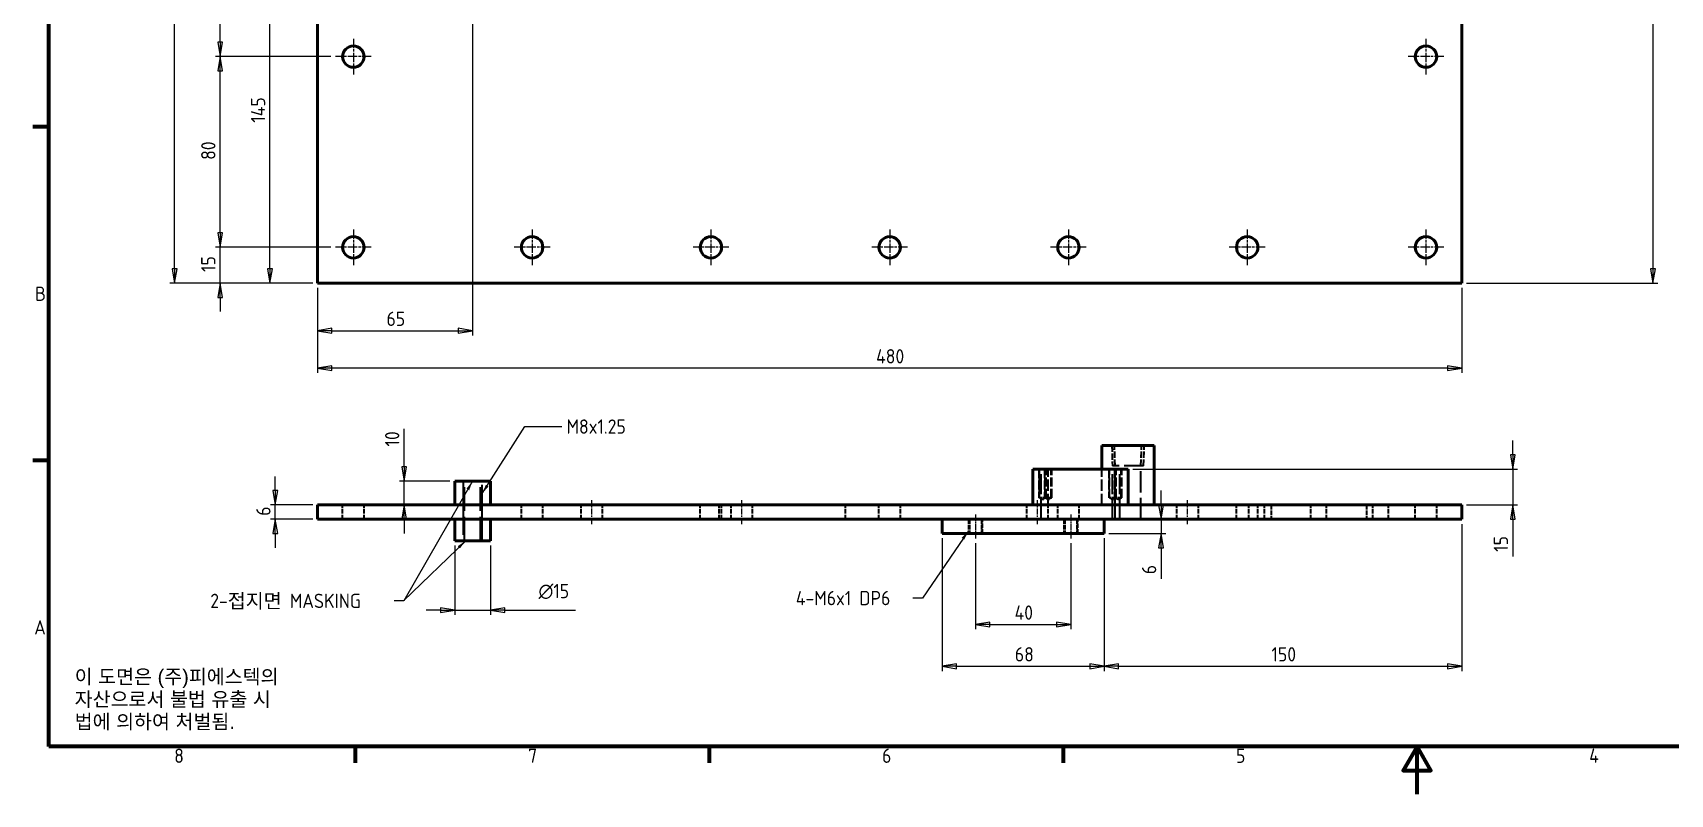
# Model space of a CAD drawing. Header units: millimetres. Extents: x 0 to 1188, y 0 to 840.
# Drawn here: x 13 to 700, y 0 to 319 of the extents above; entities that cross this region are included whole.
import ezdxf

# ---------------------------------------------------------------- set-up
doc = ezdxf.new("R2010")
doc.units = ezdxf.units.MM
doc.header["$LTSCALE"] = 2
doc.linetypes.add('CHAIN', pattern=[0.3543, 0.2362, -0.0295, 0.0591, -0.0295])
doc.linetypes.add('DASHED', pattern=[0.2067, 0.1654, -0.0413])
doc.layers.get('0').update_dxf_attribs({"lineweight": 25})
for name, color, linetype, lineweight in [('가려진 것(ISO)', 5, 'DASHED', 35), ('가시적인 것(ISO)', 7, 'Continuous', 50), ('경계(ISO)', 7, 'Continuous', 70), ('기호(ISO)', 7, 'Continuous', 25), ('중심 표식(ISO)', 1, 'Continuous', 25), ('중심선(ISO)', 1, 'Continuous', 25), ('치수(ISO)', 7, 'Continuous', 25)]:
    doc.layers.add(name, color=color, linetype=linetype, lineweight=lineweight)
doc.styles.add('ISO Proportional', font='arial.ttf')
doc.styles.add('ISO ProportionalPSTEK', font='isocp.shx')
doc.dimstyles.new('PSTEK', dxfattribs={"dimscale": 2, "dimtxt": 3, "dimasz": 3, "dimexe": 1, "dimexo": 1, "dimgap": 1, "dimtad": 1, "dimrnd": 1e-08, "dimdsep": 46, "dimtxsty": 'ISO ProportionalPSTEK', "dimblk": 'Filled-1', "dimcen": 0.09, "dimdle": 10, "dimclrd": 3, "dimclre": 3, "dimclrt": 1, "dimadec": 1, "dimazin": 2, "dimtfac": 1, "dimtmove": 0, "dimatfit": 3, "dimfxl": 0, "dimtolj": 1, "dimlwd": -1, "dimlwe": -1, "dimarcsym": 0})
doc.dimstyles.new('PSTEK$7', dxfattribs={"dimscale": 2, "dimtxt": 3, "dimasz": 2, "dimexe": 1, "dimexo": 1, "dimgap": 1, "dimtad": 1, "dimrnd": 1e-08, "dimdsep": 46, "dimtxsty": 'ISO ProportionalPSTEK', "dimblk": 'Filled-1', "dimcen": 0.09, "dimdle": 10, "dimclrd": 3, "dimclre": 3, "dimclrt": 1, "dimadec": 1, "dimazin": 2, "dimtfac": 1, "dimtmove": 0, "dimatfit": 3, "dimfxl": 0, "dimtolj": 1, "dimlwd": -1, "dimlwe": -1, "dimarcsym": 0})

# ---------------------------------------------------------------- blocks, each defined once
blk = doc.blocks.new('경계 Default Border')
at = {"layer": '경계(ISO)'}
for p, q in [((10, 140), (6.6, 140)), ((10, 70), (6.6, 70)), ((74.25, 10), (74.25, 6.6)), ((148.5, 10), (148.5, 6.6)), ((222.75, 10), (222.75, 6.6))]:
    blk.add_line(p, q, dxfattribs=at)
at = {"layer": '경계(ISO)', "flags": 128}
for points in [[(10, 10), (10, 410), (584, 410), (584, 10), (10, 10)], [(297, 0), (297, 10), (294.11, 5), (299.89, 5), (297, 10)]]:
    blk.add_lwpolyline(points, dxfattribs=at)
at = {"layer": '경계(ISO)', "color": 1, "char_height": 3, "attachment_point": 7, "style": 'ISO ProportionalPSTEK'}
for s, insert in [('B', (7.08, 103.47)), ('A', (6.91, 33.49)), ('8', (36.27, 6.57)), ('7', (110.52, 6.59)), ('6', (184.77, 6.57)), ('5', (259.02, 6.57)), ('4', (333.1, 6.6))]:
    blk.add_mtext(s, dxfattribs=dict(at, insert=insert))
blk = doc.blocks.new('Filled-1')
at = {"color": 0}
for p, q in [((0, 0), (-1, 0.17)), ((-1, 0.17), (-1, -0.17)), ((-1, 0), (0, 0)), ((-1, -0.17), (0, 0))]:
    blk.add_line(p, q, dxfattribs=at)
at = {"color": 0, "flags": 128}
blk.add_lwpolyline([(-1, -0.17), (0, 0), (-1, 0.17), (-1, -0.17)], dxfattribs=at)
at = {"color": 0}
blk.add_solid([(-1, -0.17), (0, 0), (-1, 0.17), (-1, -0.17)], dxfattribs=at)
blk = doc.blocks.new('*D29')
at = {"layer": 'Defpoints', "color": 0, "transparency": 16777216}
for p in [(486.57, 115.35), (612.72, 115.35), (462.72, 109.35)]:
    blk.add_point(p, dxfattribs=at)
at = {"layer": '치수(ISO)', "color": 3, "transparency": 16777216}
for p, q in [((486.57, 121.35), (486.57, 127.35)), ((486.57, 115.35), (486.57, 109.35)), ((464.72, 109.35), (488.57, 109.35)), ((486.57, 103.35), (486.57, 90.29))]:
    blk.add_line(p, q, dxfattribs=at)
at = {"layer": '치수(ISO)', "color": 3, "transparency": 16777216, "xscale": 6, "yscale": 6, "zscale": 6}
for p, rotation in [((486.57, 115.35), 270), ((486.57, 109.35), 90)]:
    blk.add_blockref('Filled-1', p, dxfattribs=dict(at, rotation=rotation))
at = {"layer": '치수(ISO)', "color": 1, "transparency": 16777216, "insert": (478.57, 92.29), "char_height": 6, "attachment_point": 1, "rotation": 90, "style": 'ISO ProportionalPSTEK'}
blk.add_mtext('\\A1;6', dxfattribs=at)
blk = doc.blocks.new('*D31')
at = {"layer": 'Defpoints', "color": 0, "transparency": 16777216}
for p in [(394.72, 109.35), (462.72, 109.35), (462.72, 53.69)]:
    blk.add_point(p, dxfattribs=at)
at = {"layer": '치수(ISO)', "color": 3, "transparency": 16777216}
for p, q in [((394.72, 107.35), (394.72, 51.69)), ((462.72, 107.35), (462.72, 51.69)), ((400.72, 53.69), (456.72, 53.69))]:
    blk.add_line(p, q, dxfattribs=at)
at = {"layer": '치수(ISO)', "color": 3, "transparency": 16777216, "xscale": 6, "yscale": 6, "zscale": 6, "rotation": 180}
blk.add_blockref('Filled-1', (394.72, 53.69), dxfattribs=at)
at = {"layer": '치수(ISO)', "color": 3, "transparency": 16777216, "xscale": 6, "yscale": 6, "zscale": 6}
blk.add_blockref('Filled-1', (462.72, 53.69), dxfattribs=at)
at = {"layer": '치수(ISO)', "color": 1, "transparency": 16777216, "insert": (425.24, 61.69), "char_height": 6, "attachment_point": 1, "style": 'ISO ProportionalPSTEK'}
blk.add_mtext('\\A1;68', dxfattribs=at)
blk = doc.blocks.new('*D32')
at = {"layer": 'Defpoints', "color": 0, "transparency": 16777216}
for p in [(408.72, 107.35), (448.72, 107.35), (448.72, 71.2)]:
    blk.add_point(p, dxfattribs=at)
at = {"layer": '치수(ISO)', "color": 3, "transparency": 16777216}
for p, q in [((408.72, 105.35), (408.72, 69.2)), ((448.72, 105.35), (448.72, 69.2)), ((414.72, 71.2), (442.72, 71.2))]:
    blk.add_line(p, q, dxfattribs=at)
at = {"layer": '치수(ISO)', "color": 3, "transparency": 16777216, "xscale": 6, "yscale": 6, "zscale": 6, "rotation": 180}
blk.add_blockref('Filled-1', (408.72, 71.2), dxfattribs=at)
at = {"layer": '치수(ISO)', "color": 3, "transparency": 16777216, "xscale": 6, "yscale": 6, "zscale": 6}
blk.add_blockref('Filled-1', (448.72, 71.2), dxfattribs=at)
at = {"layer": '치수(ISO)', "color": 1, "transparency": 16777216, "insert": (425.12, 79.2), "char_height": 6, "attachment_point": 1, "style": 'ISO ProportionalPSTEK'}
blk.add_mtext('\\A1;40', dxfattribs=at)
blk = doc.blocks.new('*D34')
at = {"layer": 'Defpoints', "color": 0, "transparency": 16777216}
for p in [(472.72, 136.35), (634.15, 136.35), (612.72, 121.35)]:
    blk.add_point(p, dxfattribs=at)
at = {"layer": '치수(ISO)', "color": 3, "transparency": 16777216}
for p, q in [((634.15, 142.35), (634.15, 148.35)), ((474.72, 136.35), (636.15, 136.35)), ((634.15, 136.35), (634.15, 121.35)), ((614.72, 121.35), (636.15, 121.35)), ((634.15, 115.35), (634.15, 99.7))]:
    blk.add_line(p, q, dxfattribs=at)
at = {"layer": '치수(ISO)', "color": 3, "transparency": 16777216, "xscale": 6, "yscale": 6, "zscale": 6}
for p, rotation in [((634.15, 136.35), 270), ((634.15, 121.35), 90)]:
    blk.add_blockref('Filled-1', p, dxfattribs=dict(at, rotation=rotation))
at = {"layer": '치수(ISO)', "color": 1, "transparency": 16777216, "insert": (626.15, 101.7), "char_height": 6, "attachment_point": 1, "rotation": 90, "style": 'ISO ProportionalPSTEK'}
blk.add_mtext('\\A1;15', dxfattribs=at)
blk = doc.blocks.new('*D37')
at = {"layer": 'Defpoints', "color": 0, "transparency": 16777216}
for p in [(612.72, 115.35), (462.72, 109.35), (612.72, 53.69)]:
    blk.add_point(p, dxfattribs=at)
at = {"layer": '치수(ISO)', "color": 3, "transparency": 16777216}
for p, q in [((612.72, 113.35), (612.72, 51.69)), ((462.72, 107.35), (462.72, 51.69)), ((468.72, 53.69), (606.72, 53.69))]:
    blk.add_line(p, q, dxfattribs=at)
at = {"layer": '치수(ISO)', "color": 3, "transparency": 16777216, "xscale": 6, "yscale": 6, "zscale": 6, "rotation": 180}
blk.add_blockref('Filled-1', (462.72, 53.69), dxfattribs=at)
at = {"layer": '치수(ISO)', "color": 3, "transparency": 16777216, "xscale": 6, "yscale": 6, "zscale": 6}
blk.add_blockref('Filled-1', (612.72, 53.69), dxfattribs=at)
at = {"layer": '치수(ISO)', "color": 1, "transparency": 16777216, "insert": (532.92, 61.69), "char_height": 6, "attachment_point": 1, "style": 'ISO ProportionalPSTEK'}
blk.add_mtext('\\A1;150', dxfattribs=at)
blk = doc.blocks.new('*D47')
at = {"layer": 'Defpoints', "color": 0, "transparency": 16777216}
for p in [(91.85, 229.43), (140.22, 229.43), (132.72, 214.43)]:
    blk.add_point(p, dxfattribs=at)
at = {"layer": '치수(ISO)', "color": 3, "transparency": 16777216}
for p, q in [((91.85, 235.43), (91.85, 241.43)), ((138.22, 229.43), (89.85, 229.43)), ((91.85, 214.43), (91.85, 229.43)), ((130.72, 214.43), (89.85, 214.43)), ((91.85, 208.43), (91.85, 202.43))]:
    blk.add_line(p, q, dxfattribs=at)
at = {"layer": '치수(ISO)', "color": 3, "transparency": 16777216, "xscale": 6, "yscale": 6, "zscale": 6}
for p, rotation in [((91.85, 229.43), 270), ((91.85, 214.43), 90)]:
    blk.add_blockref('Filled-1', p, dxfattribs=dict(at, rotation=rotation))
at = {"layer": '치수(ISO)', "color": 1, "transparency": 16777216, "insert": (83.85, 219.1), "char_height": 6, "attachment_point": 1, "rotation": 90, "style": 'ISO ProportionalPSTEK'}
blk.add_mtext('\\A1;15', dxfattribs=at)
blk = doc.blocks.new('*D50')
at = {"layer": 'Defpoints', "color": 0, "transparency": 16777216}
for p in [(132.72, 214.43), (612.72, 214.43), (132.72, 178.71)]:
    blk.add_point(p, dxfattribs=at)
at = {"layer": '치수(ISO)', "color": 3, "transparency": 16777216}
for p, q in [((132.72, 212.43), (132.72, 176.71)), ((612.72, 212.43), (612.72, 176.71)), ((606.72, 178.71), (138.72, 178.71))]:
    blk.add_line(p, q, dxfattribs=at)
at = {"layer": '치수(ISO)', "color": 3, "transparency": 16777216, "xscale": 6, "yscale": 6, "zscale": 6, "rotation": 180}
blk.add_blockref('Filled-1', (132.72, 178.71), dxfattribs=at)
at = {"layer": '치수(ISO)', "color": 3, "transparency": 16777216, "xscale": 6, "yscale": 6, "zscale": 6}
blk.add_blockref('Filled-1', (612.72, 178.71), dxfattribs=at)
at = {"layer": '치수(ISO)', "color": 1, "transparency": 16777216, "insert": (367.02, 186.71), "char_height": 6, "attachment_point": 1, "style": 'ISO ProportionalPSTEK'}
blk.add_mtext('\\A1;480', dxfattribs=at)
blk = doc.blocks.new('*D51')
at = {"layer": 'Defpoints', "color": 0, "transparency": 16777216}
for p in [(72.72, 724.43), (132.72, 724.43), (132.72, 214.43)]:
    blk.add_point(p, dxfattribs=at)
at = {"layer": '치수(ISO)', "color": 3, "transparency": 16777216}
for p, q in [((130.72, 724.43), (70.72, 724.43)), ((72.72, 220.43), (72.72, 718.43)), ((130.72, 214.43), (70.72, 214.43))]:
    blk.add_line(p, q, dxfattribs=at)
at = {"layer": '치수(ISO)', "color": 3, "transparency": 16777216, "xscale": 6, "yscale": 6, "zscale": 6}
for p, rotation in [((72.72, 724.43), 90), ((72.72, 214.43), 270)]:
    blk.add_blockref('Filled-1', p, dxfattribs=dict(at, rotation=rotation))
at = {"layer": '치수(ISO)', "color": 1, "transparency": 16777216, "insert": (64.72, 464.62), "char_height": 6, "attachment_point": 1, "rotation": 90, "style": 'ISO ProportionalPSTEK'}
blk.add_mtext('\\A1;510', dxfattribs=at)
blk = doc.blocks.new('*D58')
at = {"layer": 'Defpoints', "color": 0, "transparency": 16777216}
for p in [(114.97, 121.35), (132.72, 121.35), (132.72, 115.35)]:
    blk.add_point(p, dxfattribs=at)
at = {"layer": '치수(ISO)', "color": 3, "transparency": 16777216}
for p, q in [((114.97, 127.35), (114.97, 133.35)), ((130.72, 121.35), (112.97, 121.35)), ((114.97, 115.35), (114.97, 121.35)), ((130.72, 115.35), (112.97, 115.35)), ((114.97, 109.35), (114.97, 103.35))]:
    blk.add_line(p, q, dxfattribs=at)
at = {"layer": '치수(ISO)', "color": 3, "transparency": 16777216, "xscale": 6, "yscale": 6, "zscale": 6}
for p, rotation in [((114.97, 121.35), 270), ((114.97, 115.35), 90)]:
    blk.add_blockref('Filled-1', p, dxfattribs=dict(at, rotation=rotation))
at = {"layer": '치수(ISO)', "color": 1, "transparency": 16777216, "insert": (106.97, 116.82), "char_height": 6, "attachment_point": 1, "rotation": 90, "style": 'ISO ProportionalPSTEK'}
blk.add_mtext('\\A1;6', dxfattribs=at)
blk = doc.blocks.new('*D59')
at = {"layer": 'Defpoints', "color": 0, "transparency": 16777216}
for p in [(612.72, 724.43), (612.72, 214.43), (692.94, 214.43)]:
    blk.add_point(p, dxfattribs=at)
at = {"layer": '치수(ISO)', "color": 3, "transparency": 16777216}
for p, q in [((614.72, 724.43), (694.94, 724.43)), ((692.94, 718.43), (692.94, 220.43)), ((614.72, 214.43), (694.94, 214.43))]:
    blk.add_line(p, q, dxfattribs=at)
at = {"layer": '치수(ISO)', "color": 3, "transparency": 16777216, "xscale": 6, "yscale": 6, "zscale": 6}
for p, rotation in [((692.94, 724.43), 90), ((692.94, 214.43), 270)]:
    blk.add_blockref('Filled-1', p, dxfattribs=dict(at, rotation=rotation))
at = {"layer": '치수(ISO)', "color": 1, "transparency": 16777216, "insert": (684.94, 464.62), "char_height": 6, "attachment_point": 1, "rotation": 90, "style": 'ISO ProportionalPSTEK'}
blk.add_mtext('\\A1;510', dxfattribs=at)
blk = doc.blocks.new('*D75')
at = {"layer": 'Defpoints', "color": 0, "transparency": 16777216}
for p in [(169.01, 131.35), (190.22, 131.35), (190.22, 121.35)]:
    blk.add_point(p, dxfattribs=at)
at = {"layer": '치수(ISO)', "color": 3, "transparency": 16777216}
for p, q in [((169.01, 137.35), (169.01, 153.28)), ((188.22, 131.35), (167.01, 131.35)), ((169.01, 121.35), (169.01, 131.35)), ((188.22, 121.35), (167.01, 121.35)), ((169.01, 115.35), (169.01, 109.35))]:
    blk.add_line(p, q, dxfattribs=at)
at = {"layer": '치수(ISO)', "color": 3, "transparency": 16777216, "xscale": 6, "yscale": 6, "zscale": 6}
for p, rotation in [((169.01, 131.35), 270), ((169.01, 121.35), 90)]:
    blk.add_blockref('Filled-1', p, dxfattribs=dict(at, rotation=rotation))
at = {"layer": '치수(ISO)', "color": 1, "transparency": 16777216, "insert": (161.01, 145.88), "char_height": 6, "attachment_point": 1, "rotation": 90, "style": 'ISO ProportionalPSTEK'}
blk.add_mtext('\\A1;10', dxfattribs=at)
blk = doc.blocks.new('*D76')
at = {"layer": 'Defpoints', "color": 0, "transparency": 16777216}
for p in [(112.72, 359.43), (187.22, 359.43), (132.72, 214.43)]:
    blk.add_point(p, dxfattribs=at)
at = {"layer": '치수(ISO)', "color": 3, "transparency": 16777216}
for p, q in [((185.22, 359.43), (110.72, 359.43)), ((112.72, 220.43), (112.72, 353.43)), ((130.72, 214.43), (110.72, 214.43))]:
    blk.add_line(p, q, dxfattribs=at)
at = {"layer": '치수(ISO)', "color": 3, "transparency": 16777216, "xscale": 6, "yscale": 6, "zscale": 6}
for p, rotation in [((112.72, 359.43), 90), ((112.72, 214.43), 270)]:
    blk.add_blockref('Filled-1', p, dxfattribs=dict(at, rotation=rotation))
at = {"layer": '치수(ISO)', "color": 1, "transparency": 16777216, "insert": (104.72, 281.7), "char_height": 6, "attachment_point": 1, "rotation": 90, "style": 'ISO ProportionalPSTEK'}
blk.add_mtext('\\A1;145', dxfattribs=at)
blk = doc.blocks.new('*D77')
at = {"layer": 'Defpoints', "color": 0, "transparency": 16777216}
for p in [(197.72, 348.93), (132.72, 214.43), (197.72, 194.43)]:
    blk.add_point(p, dxfattribs=at)
at = {"layer": '치수(ISO)', "color": 3, "transparency": 16777216}
for p, q in [((197.72, 346.93), (197.72, 192.43)), ((132.72, 212.43), (132.72, 192.43)), ((138.72, 194.43), (191.72, 194.43))]:
    blk.add_line(p, q, dxfattribs=at)
at = {"layer": '치수(ISO)', "color": 3, "transparency": 16777216, "xscale": 6, "yscale": 6, "zscale": 6, "rotation": 180}
blk.add_blockref('Filled-1', (132.72, 194.43), dxfattribs=at)
at = {"layer": '치수(ISO)', "color": 3, "transparency": 16777216, "xscale": 6, "yscale": 6, "zscale": 6}
blk.add_blockref('Filled-1', (197.72, 194.43), dxfattribs=at)
at = {"layer": '치수(ISO)', "color": 1, "transparency": 16777216, "insert": (161.62, 202.43), "char_height": 6, "attachment_point": 1, "style": 'ISO ProportionalPSTEK'}
blk.add_mtext('\\A1;65', dxfattribs=at)
blk = doc.blocks.new('*D79')
at = {"layer": 'Defpoints', "color": 0, "transparency": 16777216}
for p in [(91.85, 309.43), (140.22, 309.43), (140.22, 229.43)]:
    blk.add_point(p, dxfattribs=at)
at = {"layer": '치수(ISO)', "color": 3, "transparency": 16777216}
for p, q in [((138.22, 309.43), (89.85, 309.43)), ((91.85, 235.43), (91.85, 303.43)), ((138.22, 229.43), (89.85, 229.43))]:
    blk.add_line(p, q, dxfattribs=at)
at = {"layer": '치수(ISO)', "color": 3, "transparency": 16777216, "xscale": 6, "yscale": 6, "zscale": 6}
for p, rotation in [((91.85, 309.43), 90), ((91.85, 229.43), 270)]:
    blk.add_blockref('Filled-1', p, dxfattribs=dict(at, rotation=rotation))
at = {"layer": '치수(ISO)', "color": 1, "transparency": 16777216, "insert": (83.85, 266.1), "char_height": 6, "attachment_point": 1, "rotation": 90, "style": 'ISO ProportionalPSTEK'}
blk.add_mtext('\\A1;80', dxfattribs=at)
blk = doc.blocks.new('*D83')
at = {"layer": 'Defpoints', "color": 0, "transparency": 16777216}
for p in [(91.85, 389.43), (140.22, 389.43), (140.22, 309.43)]:
    blk.add_point(p, dxfattribs=at)
at = {"layer": '치수(ISO)', "color": 3, "transparency": 16777216}
for p, q in [((138.22, 389.43), (89.85, 389.43)), ((91.85, 315.43), (91.85, 383.43)), ((138.22, 309.43), (89.85, 309.43))]:
    blk.add_line(p, q, dxfattribs=at)
at = {"layer": '치수(ISO)', "color": 3, "transparency": 16777216, "xscale": 6, "yscale": 6, "zscale": 6}
for p, rotation in [((91.85, 389.43), 90), ((91.85, 309.43), 270)]:
    blk.add_blockref('Filled-1', p, dxfattribs=dict(at, rotation=rotation))
at = {"layer": '치수(ISO)', "color": 1, "transparency": 16777216, "insert": (83.85, 346.14), "char_height": 6, "attachment_point": 1, "rotation": 90, "style": 'ISO ProportionalPSTEK'}
blk.add_mtext('\\A1;80', dxfattribs=at)
blk = doc.blocks.new('*D85')
at = {"layer": 'Defpoints', "color": 0, "transparency": 16777216}
for p in [(190.22, 106.35), (205.22, 106.35), (190.22, 77.21)]:
    blk.add_point(p, dxfattribs=at)
at = {"layer": '치수(ISO)', "color": 3, "transparency": 16777216}
for p, q in [((190.22, 104.35), (190.22, 75.21)), ((205.22, 104.35), (205.22, 75.21)), ((184.22, 77.21), (178.22, 77.21)), ((190.22, 77.21), (205.22, 77.21)), ((211.22, 77.21), (240.95, 77.21))]:
    blk.add_line(p, q, dxfattribs=at)
at = {"layer": '치수(ISO)', "color": 3, "transparency": 16777216, "xscale": 6, "yscale": 6, "zscale": 6}
blk.add_blockref('Filled-1', (190.22, 77.21), dxfattribs=at)
at = {"layer": '치수(ISO)', "color": 3, "transparency": 16777216, "xscale": 6, "yscale": 6, "zscale": 6, "rotation": 180}
blk.add_blockref('Filled-1', (205.22, 77.21), dxfattribs=at)
at = {"layer": '치수(ISO)', "color": 1, "transparency": 16777216, "insert": (225.4, 88.24), "char_height": 6, "attachment_point": 1, "style": 'ISO ProportionalPSTEK'}
blk.add_mtext('\\A1;\\fAIGDT|b0|i0;\\H6.0000;\\ln\\fisocp|b0|i0;\\H6.0000;15', dxfattribs=at)

msp = doc.modelspace()

# ---------------------------------------------------------------- linework, layer by layer
at = {"layer": '가려진 것(ISO)', "ltscale": 8.201716}
for p, q in [((465.9147, 146.3453), (466.1837, 137.7373)), ((467.3129, 137.7373), (467.0439, 146.3453)), ((478.1339, 137.7373), (478.4029, 146.3453)), ((479.263, 137.7373), (479.532, 146.3453))]:
    msp.add_line(p, q, dxfattribs=at)
at = {"layer": '가려진 것(ISO)', "ltscale": 24.848728}
msp.add_line((479.263, 137.7373), (466.1837, 137.7373), dxfattribs=at)
at = {"layer": '가려진 것(ISO)', "ltscale": 27.082729}
for p, q in [((467.3639, 115.3453), (467.3639, 137.7373)), ((478.0829, 115.3453), (478.0829, 137.7373))]:
    msp.add_line(p, q, dxfattribs=at)
at = {"layer": '가려진 것(ISO)', "ltscale": 19.351717}
for p, q in [((193.7234, 131.3453), (193.7234, 115.3453)), ((201.7234, 115.3453), (201.7234, 131.3453))]:
    msp.add_line(p, q, dxfattribs=at)
at = {"layer": '가려진 것(ISO)', "ltscale": 30.237059}
for p, q in [((193.7234, 131.3453), (193.7234, 106.3453)), ((194.3999, 106.3453), (194.3999, 131.3453)), ((201.0469, 106.3453), (201.0469, 131.3453)), ((201.7234, 106.3453), (201.7234, 131.3453))]:
    msp.add_line(p, q, dxfattribs=at)
at = {"layer": '가려진 것(ISO)', "ltscale": 11.42808}
for p, q in [((435.3484, 136.3453), (435.3484, 124.3453)), ((435.6189, 124.3453), (435.6189, 136.3453)), ((437.7234, 136.3453), (437.7234, 124.3453)), ((437.9939, 124.3453), (437.9939, 136.3453)), ((438.0779, 124.3453), (438.0779, 136.3453)), ((438.3484, 124.3453), (438.3484, 136.3453)), ((440.4529, 124.3453), (440.4529, 136.3453)), ((440.7234, 124.3453), (440.7234, 136.3453)), ((464.7234, 136.3453), (464.7234, 124.3453)), ((464.9939, 124.3453), (464.9939, 136.3453)), ((467.0984, 136.3453), (467.0984, 124.3453)), ((467.3689, 124.3453), (467.3689, 136.3453)), ((467.4529, 124.3453), (467.4529, 136.3453)), ((467.7234, 124.3453), (467.7234, 136.3453)), ((469.8279, 124.3453), (469.8279, 136.3453)), ((470.0984, 124.3453), (470.0984, 136.3453))]:
    msp.add_line(p, q, dxfattribs=at)
at = {"layer": '가려진 것(ISO)', "ltscale": 25.39913}
for p, q in [((436.2234, 115.3453), (436.2234, 136.3453)), ((466.2234, 115.3453), (466.2234, 136.3453)), ((469.2234, 115.3453), (469.2234, 136.3453))]:
    msp.add_line(p, q, dxfattribs=at)
at = {"layer": '가려진 것(ISO)', "ltscale": 14.285125}
for p, q in [((439.2234, 121.3453), (439.2234, 136.3453)), ((461.7234, 121.3453), (461.7234, 136.3453))]:
    msp.add_line(p, q, dxfattribs=at)
at = {"layer": '가려진 것(ISO)', "ltscale": 4.487736}
for p, q in [((438.3484, 124.3453), (435.3484, 124.3453)), ((470.0984, 124.3453), (467.0984, 124.3453))]:
    msp.add_line(p, q, dxfattribs=at)
at = {"layer": '가려진 것(ISO)', "ltscale": 1.365925}
for p, q in [((436.8484, 123.6066), (435.6189, 124.3453)), ((436.8484, 123.6066), (438.0779, 124.3453)), ((439.2234, 123.6066), (437.9939, 124.3453)), ((439.2234, 123.6066), (440.4529, 124.3453)), ((466.2234, 123.6066), (464.9939, 124.3453)), ((466.2234, 123.6066), (467.4529, 124.3453)), ((468.5984, 123.6066), (467.3689, 124.3453)), ((468.5984, 123.6066), (469.8279, 124.3453))]:
    msp.add_line(p, q, dxfattribs=at)
at = {"layer": '가려진 것(ISO)', "ltscale": 3.13354}
for p, q in [((440.7234, 124.3453), (438.3484, 124.3453)), ((467.0984, 124.3453), (464.7234, 124.3453))]:
    msp.add_line(p, q, dxfattribs=at)
at = {"layer": '가려진 것(ISO)', "ltscale": 5.71399}
for p, q in [((143.2234, 115.3453), (143.2234, 121.3453)), ((152.2234, 115.3453), (152.2234, 121.3453)), ((218.2234, 115.3453), (218.2234, 121.3453)), ((227.2234, 115.3453), (227.2234, 121.3453)), ((243.2234, 115.3453), (243.2234, 121.3453)), ((252.2234, 115.3453), (252.2234, 121.3453)), ((293.2234, 115.3453), (293.2234, 121.3453)), ((301.2234, 115.3453), (301.2234, 121.3453)), ((302.2234, 115.3453), (302.2234, 121.3453)), ((306.2234, 115.3453), (306.2234, 121.3453)), ((315.2234, 115.3453), (315.2234, 121.3453)), ((354.2234, 115.3453), (354.2234, 121.3453)), ((368.2234, 115.3453), (368.2234, 121.3453)), ((377.2234, 115.3453), (377.2234, 121.3453)), ((430.2234, 115.3453), (430.2234, 121.3453)), ((439.2234, 115.3453), (439.2234, 121.3453)), ((443.2234, 115.3453), (443.2234, 121.3453)), ((452.2234, 115.3453), (452.2234, 121.3453)), ((493.2234, 115.3453), (493.2234, 121.3453)), ((502.2234, 115.3453), (502.2234, 121.3453)), ((518.2234, 115.3453), (518.2234, 121.3453)), ((523.4734, 115.3453), (523.4734, 121.3453)), ((527.2234, 115.3453), (527.2234, 121.3453)), ((529.9734, 115.3453), (529.9734, 121.3453)), ((532.7234, 121.3453), (532.7234, 115.3453)), ((549.4734, 115.3453), (549.4734, 121.3453)), ((555.9734, 115.3453), (555.9734, 121.3453)), ((572.7234, 121.3453), (572.7234, 115.3453)), ((575.4734, 115.3453), (575.4734, 121.3453)), ((581.9734, 115.3453), (581.9734, 121.3453)), ((593.2234, 115.3453), (593.2234, 121.3453)), ((602.2234, 115.3453), (602.2234, 121.3453)), ((405.7234, 115.3453), (405.7234, 109.3453)), ((406.2649, 115.3453), (406.2649, 109.3453)), ((411.1819, 115.3453), (411.1819, 109.3453)), ((411.7234, 109.3453), (411.7234, 115.3453)), ((445.7234, 115.3453), (445.7234, 109.3453)), ((446.2649, 115.3453), (446.2649, 109.3453)), ((451.1819, 115.3453), (451.1819, 109.3453)), ((451.7234, 109.3453), (451.7234, 115.3453))]:
    msp.add_line(p, q, dxfattribs=at)
at = {"layer": '가시적인 것(ISO)'}
for p, q in [((132.7234, 214.4252), (132.7234, 724.4252)), ((612.7234, 724.4252), (612.7234, 214.4252)), ((612.7234, 214.4252), (132.7234, 214.4252)), ((483.7234, 146.3453), (461.7234, 146.3453)), ((461.7234, 136.3453), (461.7234, 146.3453)), ((483.7234, 121.3453), (483.7234, 146.3453)), ((205.2234, 131.3453), (190.2234, 131.3453)), ((190.2234, 121.3453), (190.2234, 131.3453)), ((205.2234, 121.3453), (205.2234, 131.3453)), ((432.7234, 121.3453), (432.7234, 136.3453)), ((472.7234, 136.3453), (432.7234, 136.3453)), ((472.7234, 121.3453), (472.7234, 136.3453)), ((132.7234, 115.3453), (132.7234, 121.3453)), ((612.7234, 121.3453), (132.7234, 121.3453)), ((612.7234, 115.3453), (612.7234, 121.3453)), ((132.7234, 115.3453), (612.7234, 115.3453)), ((190.2234, 106.3453), (190.2234, 115.3453)), ((205.2234, 106.3453), (205.2234, 115.3453)), ((394.7234, 115.3453), (394.7234, 109.3453)), ((462.7234, 115.3453), (462.7234, 109.3453)), ((190.2234, 106.3453), (205.2234, 106.3453)), ((394.7234, 109.3453), (462.7234, 109.3453))]:
    msp.add_line(p, q, dxfattribs=at)
for centre in [(147.7234, 309.4252), (597.7234, 309.4252), (147.7234, 229.4252), (222.7234, 229.4252), (297.7234, 229.4252), (372.7234, 229.4252), (447.7234, 229.4252), (522.7234, 229.4252), (597.7234, 229.4252)]:
    msp.add_circle(centre, 4.5, dxfattribs=at)
at = {"layer": '기호(ISO)', "color": 3}
msp.add_line((201.7234, 107.9745), (201.7234, 128.1116), dxfattribs=at)
at = {"layer": '중심 표식(ISO)', "linetype": 'CHAIN', "ltscale": 8.333956}
for p, q in [((147.7234, 316.9252), (147.7234, 301.9252)), ((597.7234, 316.9252), (597.7234, 301.9252)), ((155.2234, 309.4252), (140.2234, 309.4252)), ((605.2234, 309.4252), (590.2234, 309.4252)), ((147.7234, 236.9252), (147.7234, 221.9252)), ((222.7234, 236.9252), (222.7234, 221.9252)), ((297.7234, 236.9252), (297.7234, 221.9252)), ((372.7234, 236.9252), (372.7234, 221.9252)), ((447.7234, 236.9252), (447.7234, 221.9252)), ((522.7234, 236.9252), (522.7234, 221.9252)), ((597.7234, 236.9252), (597.7234, 221.9252)), ((155.2234, 229.4252), (140.2234, 229.4252)), ((230.2234, 229.4252), (215.2234, 229.4252)), ((305.2234, 229.4252), (290.2234, 229.4252)), ((380.2234, 229.4252), (365.2234, 229.4252)), ((455.2234, 229.4252), (440.2234, 229.4252)), ((530.2234, 229.4252), (515.2234, 229.4252)), ((605.2234, 229.4252), (590.2234, 229.4252))]:
    msp.add_line(p, q, dxfattribs=at)
at = {"layer": '중심선(ISO)', "linetype": 'CHAIN', "ltscale": 5.555937}
for p, q in [((247.7234, 113.3453), (247.7234, 123.3453)), ((310.7234, 113.3453), (310.7234, 123.3453)), ((408.7234, 117.3453), (408.7234, 107.3453)), ((434.7234, 113.3453), (434.7234, 123.3453)), ((448.7234, 117.3453), (448.7234, 107.3453)), ((497.7234, 113.3453), (497.7234, 123.3453))]:
    msp.add_line(p, q, dxfattribs=at)

# ---------------------------------------------------------------- block references
at = {"xscale": 2, "yscale": 2, "zscale": 2}
msp.add_blockref('경계 Default Border', (0, 0), dxfattribs=at)

# ---------------------------------------------------------------- texts
at = {"layer": '기호(ISO)', "color": 1, "char_height": 6, "attachment_point": 1, "line_spacing_factor": 0.525, "style": 'ISO ProportionalPSTEK'}
for s, insert, width in [('{M8x1.25}', (237.1368, 157.228), 30.307224), ('{4-M6x1 DP6}', (333.3482, 85.2759), 47.150992)]:
    msp.add_mtext(s, dxfattribs=dict(at, insert=insert, width=width))
at = {"layer": '기호(ISO)', "color": 1, "insert": (87.6781, 84.1109), "char_height": 6, "width": 75.125155, "attachment_point": 1, "style": 'ISO ProportionalPSTEK'}
msp.add_mtext('{\\fISOCP|b0|i0;\\H6.0000;2-접지면 MASKING}', dxfattribs=at)
at = {"layer": '기호(ISO)', "color": 1, "insert": (160.1966, 84.1037), "char_height": 6, "attachment_point": 1, "style": 'ISO ProportionalPSTEK'}
msp.add_mtext('{ }', dxfattribs=at)
at = {"layer": '기호(ISO)', "color": 7, "insert": (30.7893, 52.3117), "char_height": 6, "width": 102.480277, "attachment_point": 1, "line_spacing_factor": 0.944221, "style": 'ISO Proportional'}
msp.add_mtext('{\\fArial|b0|i0;이 도면은 (주)피에스텍의\\P자산으로서 불법 유출 시 \\P법에 의하여 처벌됨.}', dxfattribs=at)

# ---------------------------------------------------------------- dimensions: what is measured, and where the dimension line sits
at = {"layer": '치수(ISO)', "color": 3}
for base, p1, p2, angle, override, picture, middle in [((72.7234, 724.4252), (132.7234, 214.4252), (132.7234, 724.4252), 90, {"dimdec": 2, "dimtp": 0, "dimtm": 0, "dimtdec": 2, "dimtofl": 0, "dimatfit": 1}, '*D51', (72.7234, 469.4252)), ((692.9431, 214.4252), (612.7234, 724.4252), (612.7234, 214.4252), 90, {"dimdec": 2, "dimtp": 0, "dimtm": 0, "dimtdec": 2, "dimtofl": 0, "dimatfit": 1}, '*D59', (692.9431, 469.4252)), ((91.8494, 389.4252), (140.2234, 309.4252), (140.2234, 389.4252), 90, {"dimdec": 2, "dimblk1": 'Filled-1', "dimblk2": 'Filled-1', "dimsah": 1, "dimtp": 0, "dimtm": 0, "dimtdec": 2, "dimtofl": 0, "dimatfit": 1}, '*D83', (91.8494, 349.4452)), ((112.7234, 359.4252), (132.7234, 214.4252), (187.2234, 359.4252), 90, {"dimdec": 2, "dimtp": 0, "dimtm": 0, "dimtdec": 2, "dimtofl": 0, "dimatfit": 1}, '*D76', (112.7234, 286.9252)), ((91.8494, 309.4252), (140.2234, 229.4252), (140.2234, 309.4252), 90, {"dimdec": 2, "dimblk2": 'Filled-1', "dimsah": 1, "dimtp": 0, "dimtm": 0, "dimtdec": 2, "dimtofl": 0, "dimatfit": 1}, '*D79', (91.8494, 269.4052)), ((91.8494, 229.4252), (132.7234, 214.4252), (140.2234, 229.4252), 90, {"dimdec": 2, "dimblk2": 'Filled-1', "dimsah": 1, "dimtp": 0, "dimtm": 0, "dimtdec": 2, "dimtofl": 1, "dimatfit": 1}, '*D47', (91.8494, 221.9252)), ((132.7234, 178.7056), (612.7234, 214.4252), (132.7234, 214.4252), 180, {"dimdec": 2, "dimtp": 0, "dimtm": 0, "dimtdec": 2, "dimtofl": 0, "dimatfit": 1}, '*D50', (372.7234, 178.7056)), ((169.0103, 131.3453), (190.2234, 121.3453), (190.2234, 131.3453), 90, {"dimdec": 2, "dimtp": 0, "dimtm": 0, "dimtdec": 2, "dimtofl": 1, "dimatfit": 1}, '*D75', (169.0103, 148.5803)), ((634.1483, 136.3453), (612.7234, 121.3453), (472.7234, 136.3453), 90, {"dimdec": 2, "dimtp": 0, "dimtm": 0, "dimtdec": 2, "dimtofl": 1, "dimatfit": 1}, '*D34', (634.1483, 104.5211)), ((114.969, 121.3453), (132.7234, 115.3453), (132.7234, 121.3453), 90, {"dimdec": 2, "dimtp": 0, "dimtm": 0, "dimtdec": 2, "dimtofl": 1, "dimatfit": 1}, '*D58', (114.969, 118.3453)), ((486.5701, 115.3453), (462.7234, 109.3453), (612.7234, 115.3453), 270, {"dimdec": 2, "dimse2": 1, "dimtp": 0, "dimtm": 0, "dimtdec": 2, "dimtofl": 1, "dimatfit": 1}, '*D29', (486.5701, 93.817)), ((612.7234, 53.6858), (462.7234, 109.3453), (612.7234, 115.3453), 180, {"dimdec": 2, "dimtp": 0, "dimtm": 0, "dimtdec": 2, "dimtofl": 0, "dimatfit": 1}, '*D37', (537.7234, 53.6858)), ((462.7234, 53.6858), (394.7234, 109.3453), (462.7234, 109.3453), 180, {"dimdec": 2, "dimtp": 0, "dimtm": 0, "dimtdec": 2, "dimtofl": 0, "dimatfit": 1}, '*D31', (428.7234, 53.6858)), ((448.7234, 71.2028), (408.7234, 107.3453), (448.7234, 107.3453), 180, {"dimdec": 2, "dimtp": 0, "dimtm": 0, "dimtdec": 2, "dimtofl": 0, "dimatfit": 1}, '*D32', (428.7234, 71.2028))]:
    dim = msp.add_linear_dim(base=base, p1=p1, p2=p2, angle=angle, dimstyle='PSTEK', override=override, dxfattribs=at)
    dim.commit()
    dim.dimension.update_dxf_attribs({"geometry": picture, "text_midpoint": middle, "dimtype": 160})
dim = msp.add_linear_dim(base=(197.7234, 194.4252), p1=(132.7234, 214.4252), p2=(197.7234, 348.9252), dimstyle='PSTEK', override={"dimdec": 2, "dimtp": 0, "dimtm": 0, "dimtdec": 2, "dimtofl": 0, "dimatfit": 1}, dxfattribs=at)
dim.commit()
dim.dimension.update_dxf_attribs({"geometry": '*D77', "text_midpoint": (165.2234, 194.4252), "dimtype": 160})
dim = msp.add_linear_dim(base=(190.2234, 77.2144), p1=(205.2234, 106.3453), p2=(190.2234, 106.3453), angle=180, text='\\fAIGDT|b0|i0;\\H6.0000;\\ln\\fisocp|b0|i0;\\H6.0000;<>', dimstyle='PSTEK', override={"dimdec": 2, "dimtp": 0, "dimtm": 0, "dimtdec": 2, "dimtofl": 1, "dimatfit": 1}, dxfattribs=at)
dim.commit()
dim.dimension.update_dxf_attribs({"geometry": '*D85', "text_midpoint": (232.178, 77.2144), "dimtype": 160})

# ---------------------------------------------------------------- leaders
at = {"layer": '기호(ISO)', "color": 3, "annotation_type": 0, "has_hookline": 1}
for points, hookline_direction, text_width in [([(201.7234, 126.1116), (219.6669, 154.2996), (235.1368, 154.228)], 0, 25.4485), ([(197.7234, 131.3453), (168.8641, 81.1037), (164.8641, 81.1037)], 1, 2.4), ([(405.7234, 110.4565), (386.4992, 82.2759), (382.4992, 82.2759)], 1, 40.4976), ([(194.8363, 106.3453), (168.8032, 81.1109), (164.8032, 81.1109)], 1, 70.07)]:
    msp.add_leader(points, dimstyle='PSTEK$7', override={"dimtad": 0}, dxfattribs=dict(at, hookline_direction=hookline_direction, text_width=text_width))

doc.saveas('drawing.dxf')
